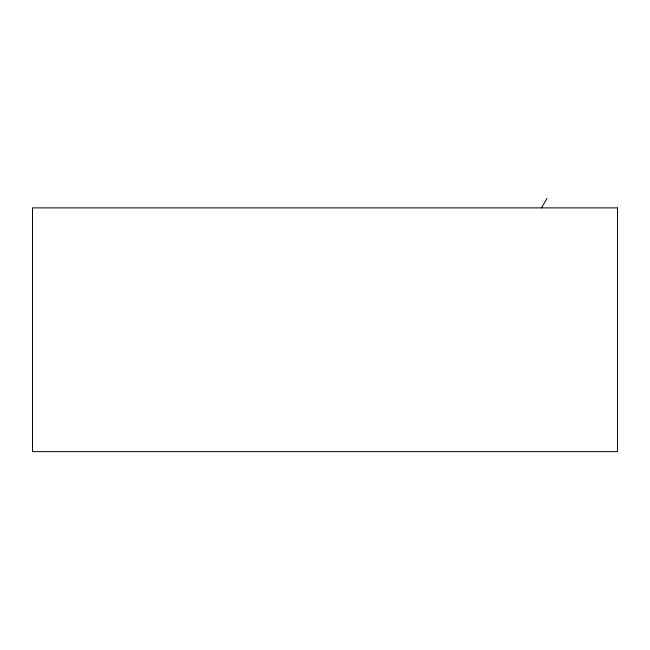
<?xml version="1.0" encoding="UTF-8"?>
<svg xmlns="http://www.w3.org/2000/svg" width="650" height="650" viewBox="0 0 650 650"><rect width="100%" height="100%" fill="white"/><g stroke="black" fill="none" stroke-linecap="round" stroke-linejoin="round"><path stroke-width="0.97" d="M541.523 207.886L547.024 198.364M617.5 207.886L32.5 207.886L32.5 451.636L617.5 451.636L617.5 207.886"/></g></svg>
